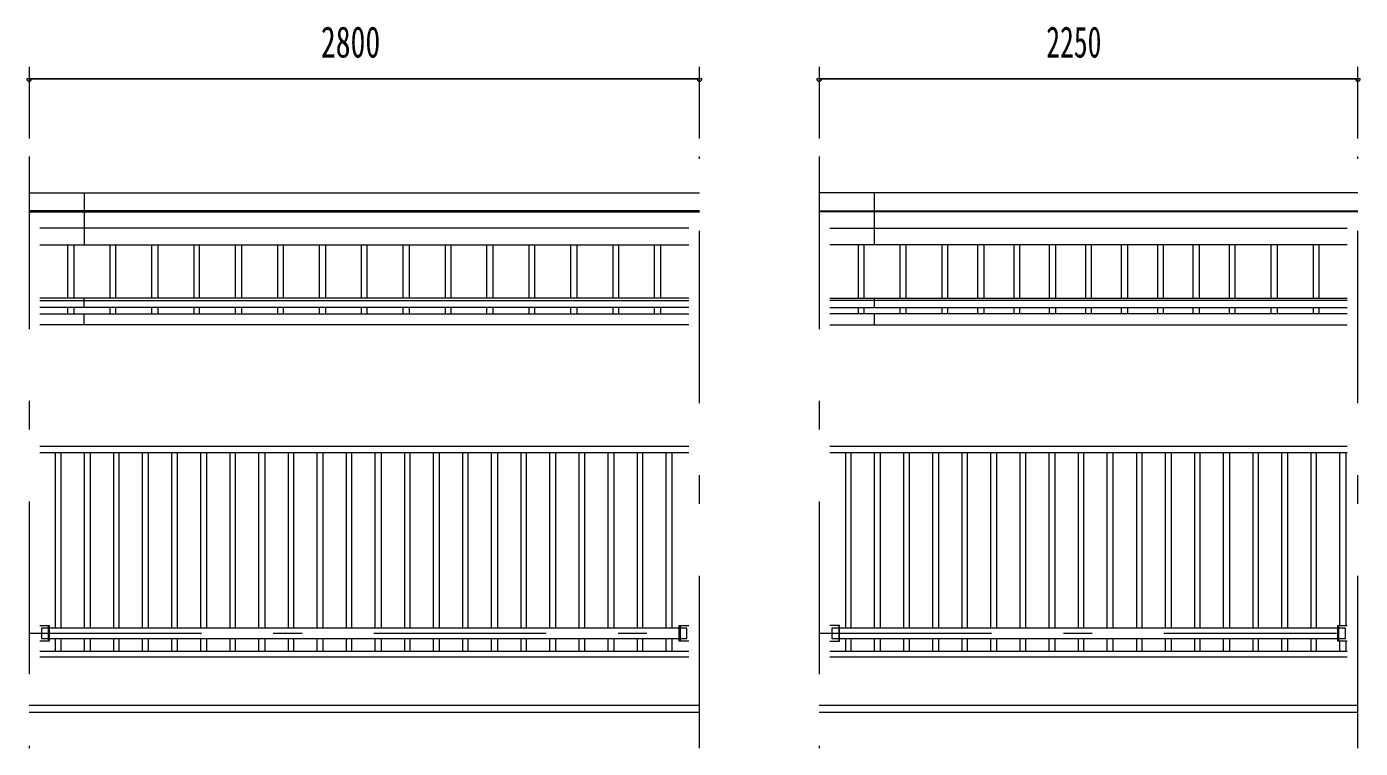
# Model space of a CAD drawing. Units: millimetres, scale not verified. Extents: x -26655 to 26659, y -10500 to 10500.
# Drawn here: x -15178 to -9608, y 1645 to 4657 of the extents above; entities that cross this region are included whole.
import ezdxf
from ezdxf.enums import TextEntityAlignment as Align

# ---------------------------------------------------------------- set-up
doc = ezdxf.new("R2010")
doc.units = ezdxf.units.MM
doc.header["$LTSCALE"] = 60
doc.linetypes.add('USER3', pattern=[24, 12, -5, 2, -5])
for name, color, linetype, lineweight in [('0-2_1-05BOLD', 7, 'Continuous', 18), ('0-3_1-25CENTER', 3, 'USER3', 18), ('0-4_1-45THIN', 4, 'Continuous', 18), ('0-5_1-55DIM', 3, 'Continuous', 18)]:
    doc.layers.add(name, color=color, linetype=linetype, lineweight=lineweight)
doc.styles.add('ＭＳ ゴシック', font='')
doc.styles.get('ＭＳ ゴシック').set_extended_font_data('MS Gothic')

msp = doc.modelspace()

# ---------------------------------------------------------------- linework, layer by layer
at = {"layer": '0-2_1-05BOLD'}
for p, q in [((-15167.91, 3963.67), (-12367.91, 3963.67)), ((-14937.91, 3963.67), (-14937.91, 3745.48)), ((-9617.91, 3963.67), (-11867.91, 3963.67)), ((-11637.91, 3963.67), (-11637.91, 3745.48)), ((-12367.91, 3888.53), (-15167.91, 3888.53)), ((-15167.91, 3884.46), (-12367.91, 3884.46)), ((-11867.91, 3888.53), (-9617.91, 3888.53)), ((-9617.91, 3884.46), (-11867.91, 3884.46)), ((-12412.46, 3814.97), (-15123.36, 3814.97)), ((-11823.36, 3814.97), (-9662.46, 3814.97)), ((-15123.36, 3745.48), (-12412.46, 3745.48)), ((-9662.46, 3745.48), (-11823.36, 3745.48)), ((-12412.46, 3523.86), (-15123.36, 3523.86)), ((-15123.36, 3513.43), (-12412.46, 3513.43)), ((-14937.91, 3483.82), (-14937.91, 3523.86)), ((-11823.36, 3523.86), (-9662.46, 3523.86)), ((-9662.46, 3513.43), (-11823.36, 3513.43)), ((-11637.91, 3523.86), (-11637.91, 3483.82)), ((-12412.46, 3483.82), (-15123.36, 3483.82)), ((-15123.36, 3457.49), (-12412.46, 3457.49)), ((-14937.91, 3412.49), (-14937.91, 3457.49)), ((-11823.36, 3483.82), (-9662.46, 3483.82)), ((-9662.46, 3457.49), (-11823.36, 3457.49)), ((-11637.91, 3457.49), (-11637.91, 3412.49)), ((-12412.46, 3412.49), (-15123.36, 3412.49)), ((-11823.36, 3412.49), (-9662.46, 3412.49)), ((-12412.45, 2904.67), (-15123.35, 2904.67)), ((-9662.46, 2904.67), (-11823.36, 2904.67)), ((-15123.35, 2879.67), (-12412.45, 2879.67)), ((-11823.36, 2879.67), (-9662.46, 2879.67)), ((-15086.56, 2091.67), (-15086.56, 2157.67)), ((-12452.45, 2146.02), (-15083.36, 2146.02)), ((-12449.26, 2157.67), (-12449.26, 2091.67)), ((-11786.56, 2146.02), (-11815.41, 2146.02)), ((-11786.56, 2157.67), (-11786.56, 2091.67)), ((-9702.45, 2146.02), (-11783.36, 2146.02)), ((-9699.26, 2157.67), (-9699.26, 2091.67)), ((-15115.41, 2103.32), (-15086.56, 2103.32)), ((-15083.36, 2103.32), (-12452.45, 2103.32)), ((-11783.36, 2103.32), (-9702.45, 2103.32)), ((-15123.35, 2049.67), (-12412.45, 2049.67)), ((-12412.45, 2024.67), (-15123.35, 2024.67)), ((-11823.36, 2049.67), (-9662.46, 2049.67)), ((-9662.46, 2024.67), (-11823.36, 2024.67)), ((-15167.91, 1824.67), (-12367.91, 1824.67)), ((-12367.91, 1794.67), (-15167.91, 1794.67)), ((-11867.91, 1824.67), (-9617.91, 1824.67)), ((-9617.91, 1794.67), (-11867.91, 1794.67))]:
    msp.add_line(p, q, dxfattribs=at)
for points in [[(-15123.35, 2157.67), (-15083.36, 2157.67), (-15083.36, 2091.67), (-15123.35, 2091.67)], [(-15086.56, 2146.02), (-15115.41, 2146.02), (-15115.41, 2103.32)], [(-12412.45, 2091.67), (-12452.45, 2091.67), (-12452.45, 2157.67), (-12412.45, 2157.67)], [(-12449.26, 2103.32), (-12420.41, 2103.32), (-12420.41, 2146.02), (-12449.26, 2146.02)], [(-11823.35, 2091.67), (-11783.36, 2091.67), (-11783.36, 2157.67), (-11823.35, 2157.67)], [(-11815.41, 2146.02), (-11815.41, 2103.32), (-11786.56, 2103.32)], [(-9662.45, 2091.67), (-9702.45, 2091.67), (-9702.45, 2157.67), (-9662.45, 2157.67)], [(-9699.26, 2103.32), (-9670.41, 2103.32), (-9670.41, 2146.02), (-9699.26, 2146.02)]]:
    msp.add_lwpolyline(points, dxfattribs=at)
at = {"layer": '0-3_1-25CENTER'}
for p, q in [((-15167.91, 4114.67), (-15167.91, 1644.67)), ((-12367.91, 1644.67), (-12367.91, 4114.67)), ((-11867.91, 4114.67), (-11867.91, 1644.67)), ((-9617.91, 1644.67), (-9617.91, 4114.67)), ((-15167.9, 2124.67), (-12367.91, 2124.67)), ((-11867.91, 2124.67), (-9617.91, 2124.67))]:
    msp.add_line(p, q, dxfattribs=at)
at = {"layer": '0-4_1-45THIN'}
for p, q in [((-15005.41, 3523.86), (-15005.41, 3745.48)), ((-14980.41, 3745.48), (-14980.41, 3523.86)), ((-14830.41, 3745.48), (-14830.41, 3523.86)), ((-14805.41, 3523.86), (-14805.41, 3745.48)), ((-14655.41, 3523.86), (-14655.41, 3745.48)), ((-14630.41, 3745.48), (-14630.41, 3523.86)), ((-14480.41, 3745.48), (-14480.41, 3523.86)), ((-14455.41, 3523.86), (-14455.41, 3745.48)), ((-14305.41, 3523.86), (-14305.41, 3745.48)), ((-14280.41, 3745.48), (-14280.41, 3523.86)), ((-14130.41, 3745.48), (-14130.41, 3523.86)), ((-14105.41, 3523.86), (-14105.41, 3745.48)), ((-13955.41, 3523.86), (-13955.41, 3745.48)), ((-13930.41, 3745.48), (-13930.41, 3523.86)), ((-13780.41, 3745.48), (-13780.41, 3523.86)), ((-13755.41, 3523.86), (-13755.41, 3745.48)), ((-13605.41, 3523.86), (-13605.41, 3745.48)), ((-13580.41, 3745.48), (-13580.41, 3523.86)), ((-13430.41, 3745.48), (-13430.41, 3523.86)), ((-13405.41, 3523.86), (-13405.41, 3745.48)), ((-13255.41, 3523.86), (-13255.41, 3745.48)), ((-13230.41, 3745.48), (-13230.41, 3523.86)), ((-13080.41, 3745.48), (-13080.41, 3523.86)), ((-13055.4, 3523.86), (-13055.4, 3745.48)), ((-12905.41, 3523.86), (-12905.41, 3745.48)), ((-12880.41, 3745.48), (-12880.41, 3523.86)), ((-12730.41, 3745.48), (-12730.41, 3523.86)), ((-12705.4, 3523.86), (-12705.4, 3745.48)), ((-12555.41, 3523.86), (-12555.41, 3745.48)), ((-12530.41, 3745.48), (-12530.41, 3523.86)), ((-11705.41, 3745.48), (-11705.41, 3523.86)), ((-11680.41, 3523.86), (-11680.41, 3745.48)), ((-11530.41, 3523.86), (-11530.41, 3745.48)), ((-11505.41, 3745.48), (-11505.41, 3523.86)), ((-11355.41, 3745.48), (-11355.41, 3523.86)), ((-11330.41, 3523.86), (-11330.41, 3745.48)), ((-11205.41, 3523.86), (-11205.41, 3745.48)), ((-11180.41, 3745.48), (-11180.41, 3523.86)), ((-11055.41, 3745.48), (-11055.41, 3523.86)), ((-11030.41, 3523.86), (-11030.41, 3745.48)), ((-10905.41, 3523.86), (-10905.41, 3745.48)), ((-10880.41, 3745.48), (-10880.41, 3523.86)), ((-10755.41, 3745.48), (-10755.41, 3523.86)), ((-10730.41, 3523.86), (-10730.41, 3745.48)), ((-10605.41, 3523.86), (-10605.41, 3745.48)), ((-10580.41, 3745.48), (-10580.41, 3523.86)), ((-10455.41, 3745.48), (-10455.41, 3523.86)), ((-10430.41, 3523.86), (-10430.41, 3745.48)), ((-10305.41, 3523.86), (-10305.41, 3745.48)), ((-10280.41, 3745.48), (-10280.41, 3523.86)), ((-10155.41, 3745.48), (-10155.41, 3523.86)), ((-10130.41, 3523.86), (-10130.41, 3745.48)), ((-9980.41, 3523.86), (-9980.41, 3745.48)), ((-9955.41, 3745.48), (-9955.41, 3523.86)), ((-9805.41, 3745.48), (-9805.41, 3523.86)), ((-9780.41, 3523.86), (-9780.41, 3745.48)), ((-15005.41, 3457.49), (-15005.41, 3483.82)), ((-14980.41, 3483.82), (-14980.41, 3457.49)), ((-14830.41, 3483.82), (-14830.41, 3457.49)), ((-14805.41, 3457.49), (-14805.41, 3483.82)), ((-14655.41, 3457.49), (-14655.41, 3483.82)), ((-14630.41, 3483.82), (-14630.41, 3457.49)), ((-14480.41, 3483.82), (-14480.41, 3457.49)), ((-14455.41, 3457.49), (-14455.41, 3483.82)), ((-14305.41, 3457.49), (-14305.41, 3483.82)), ((-14280.41, 3483.82), (-14280.41, 3457.49)), ((-14130.41, 3483.82), (-14130.41, 3457.49)), ((-14105.41, 3457.49), (-14105.41, 3483.82)), ((-13955.41, 3457.49), (-13955.41, 3483.82)), ((-13930.41, 3483.82), (-13930.41, 3457.49)), ((-13780.41, 3483.82), (-13780.41, 3457.49)), ((-13755.41, 3457.49), (-13755.41, 3483.82)), ((-13605.41, 3457.49), (-13605.41, 3483.82)), ((-13580.41, 3483.82), (-13580.41, 3457.49)), ((-13430.41, 3483.82), (-13430.41, 3457.49)), ((-13405.41, 3457.49), (-13405.41, 3483.82)), ((-13255.41, 3457.49), (-13255.41, 3483.82)), ((-13230.41, 3483.82), (-13230.41, 3457.49)), ((-13080.41, 3483.82), (-13080.41, 3457.49)), ((-13055.4, 3457.49), (-13055.4, 3483.82)), ((-12905.41, 3457.49), (-12905.41, 3483.82)), ((-12880.41, 3483.82), (-12880.41, 3457.49)), ((-12730.41, 3483.82), (-12730.41, 3457.49)), ((-12705.4, 3457.49), (-12705.4, 3483.82)), ((-12555.41, 3457.49), (-12555.41, 3483.82)), ((-12530.41, 3483.82), (-12530.41, 3457.49)), ((-11705.41, 3483.82), (-11705.41, 3457.49)), ((-11680.41, 3457.49), (-11680.41, 3483.82)), ((-11530.41, 3457.49), (-11530.41, 3483.82)), ((-11505.41, 3483.82), (-11505.41, 3457.49)), ((-11355.41, 3483.82), (-11355.41, 3457.49)), ((-11330.41, 3457.49), (-11330.41, 3483.82)), ((-11205.41, 3457.49), (-11205.41, 3483.82)), ((-11180.41, 3483.82), (-11180.41, 3457.49)), ((-11055.41, 3483.82), (-11055.41, 3457.49)), ((-11030.41, 3457.49), (-11030.41, 3483.82)), ((-10905.41, 3457.49), (-10905.41, 3483.82)), ((-10880.41, 3483.82), (-10880.41, 3457.49)), ((-10755.41, 3483.82), (-10755.41, 3457.49)), ((-10730.41, 3457.49), (-10730.41, 3483.82)), ((-10605.41, 3457.49), (-10605.41, 3483.82)), ((-10580.41, 3483.82), (-10580.41, 3457.49)), ((-10455.41, 3483.82), (-10455.41, 3457.49)), ((-10430.41, 3457.49), (-10430.41, 3483.82)), ((-10305.41, 3457.49), (-10305.41, 3483.82)), ((-10280.41, 3483.82), (-10280.41, 3457.49)), ((-10155.41, 3483.82), (-10155.41, 3457.49)), ((-10130.41, 3457.49), (-10130.41, 3483.82)), ((-9980.41, 3457.49), (-9980.41, 3483.82)), ((-9955.41, 3483.82), (-9955.41, 3457.49)), ((-9805.41, 3483.82), (-9805.41, 3457.49)), ((-9780.41, 3457.49), (-9780.41, 3483.82)), ((-15058.41, 2879.67), (-15058.41, 2146.02)), ((-15034.41, 2146.02), (-15034.41, 2879.67)), ((-14936.9, 2146.02), (-14936.9, 2879.67)), ((-14912.91, 2879.67), (-14912.91, 2146.02)), ((-14815.41, 2879.67), (-14815.41, 2146.02)), ((-14791.41, 2146.02), (-14791.41, 2879.67)), ((-14693.91, 2146.02), (-14693.91, 2879.67)), ((-14669.91, 2879.67), (-14669.91, 2146.02)), ((-14572.41, 2879.67), (-14572.41, 2146.02)), ((-14548.41, 2146.02), (-14548.41, 2879.67)), ((-14450.91, 2146.02), (-14450.91, 2879.67)), ((-14426.91, 2879.67), (-14426.91, 2146.02)), ((-14329.41, 2879.67), (-14329.41, 2146.02)), ((-14305.4, 2146.02), (-14305.4, 2879.67)), ((-14207.91, 2146.02), (-14207.91, 2879.67)), ((-14183.91, 2879.67), (-14183.91, 2146.02)), ((-14086.41, 2879.67), (-14086.41, 2146.02)), ((-14062.41, 2146.02), (-14062.41, 2879.67)), ((-13964.91, 2146.02), (-13964.91, 2879.67)), ((-13940.91, 2879.67), (-13940.91, 2146.02)), ((-13843.41, 2879.67), (-13843.41, 2146.02)), ((-13819.4, 2146.02), (-13819.4, 2879.67)), ((-13721.91, 2146.02), (-13721.91, 2879.67)), ((-13697.91, 2879.67), (-13697.91, 2146.02)), ((-13600.4, 2879.67), (-13600.4, 2146.02)), ((-13576.41, 2146.02), (-13576.41, 2879.67)), ((-13478.91, 2146.02), (-13478.91, 2879.67)), ((-13454.91, 2879.67), (-13454.91, 2146.02)), ((-13357.41, 2879.67), (-13357.41, 2146.02)), ((-13333.4, 2146.02), (-13333.4, 2879.67)), ((-13235.91, 2146.02), (-13235.91, 2879.67)), ((-13211.91, 2879.67), (-13211.91, 2146.02)), ((-13114.4, 2879.67), (-13114.4, 2146.02)), ((-13090.41, 2146.02), (-13090.41, 2879.67)), ((-12992.91, 2146.02), (-12992.91, 2879.67)), ((-12968.91, 2879.67), (-12968.91, 2146.02)), ((-12871.41, 2879.67), (-12871.41, 2146.02)), ((-12847.4, 2146.02), (-12847.4, 2879.67)), ((-12749.91, 2146.02), (-12749.91, 2879.67)), ((-12725.91, 2879.67), (-12725.91, 2146.02)), ((-12628.4, 2879.67), (-12628.4, 2146.02)), ((-12604.41, 2146.02), (-12604.41, 2879.67)), ((-12506.91, 2146.02), (-12506.91, 2879.67)), ((-12482.91, 2879.67), (-12482.91, 2146.02)), ((-11758.41, 2879.67), (-11758.41, 2146.02)), ((-11734.41, 2146.02), (-11734.41, 2879.67)), ((-11636.91, 2146.02), (-11636.91, 2879.67)), ((-11612.91, 2879.67), (-11612.91, 2146.02)), ((-11515.41, 2879.67), (-11515.41, 2146.02)), ((-11491.41, 2146.02), (-11491.41, 2879.67)), ((-11393.91, 2146.02), (-11393.91, 2879.67)), ((-11369.91, 2879.67), (-11369.91, 2146.02)), ((-11272.4, 2879.67), (-11272.4, 2146.02)), ((-11248.41, 2146.02), (-11248.41, 2879.67)), ((-11150.91, 2146.02), (-11150.91, 2879.67)), ((-11126.91, 2879.67), (-11126.91, 2146.02)), ((-11029.41, 2879.67), (-11029.41, 2146.02)), ((-11005.41, 2146.02), (-11005.41, 2879.67)), ((-10907.91, 2146.02), (-10907.91, 2879.67)), ((-10883.91, 2879.67), (-10883.91, 2146.02)), ((-10786.41, 2879.67), (-10786.41, 2146.02)), ((-10762.41, 2146.02), (-10762.41, 2879.67)), ((-10664.91, 2146.02), (-10664.91, 2879.67)), ((-10640.91, 2879.67), (-10640.91, 2146.02)), ((-10543.41, 2879.67), (-10543.41, 2146.02)), ((-10519.41, 2146.02), (-10519.41, 2879.67)), ((-10421.91, 2146.02), (-10421.91, 2879.67)), ((-10397.91, 2879.67), (-10397.91, 2146.02)), ((-10300.41, 2879.67), (-10300.41, 2146.02)), ((-10276.41, 2146.02), (-10276.41, 2879.67)), ((-10178.91, 2146.02), (-10178.91, 2879.67)), ((-10154.91, 2879.67), (-10154.91, 2146.02)), ((-10057.41, 2879.67), (-10057.41, 2146.02)), ((-10033.41, 2146.02), (-10033.41, 2879.67)), ((-9935.91, 2146.02), (-9935.91, 2879.67)), ((-9911.91, 2879.67), (-9911.91, 2146.02)), ((-9814.41, 2879.67), (-9814.41, 2146.02)), ((-9790.41, 2146.02), (-9790.41, 2879.67)), ((-9692.91, 2157.67), (-9692.91, 2879.67)), ((-9668.91, 2879.67), (-9668.91, 2157.67)), ((-15058.41, 2103.32), (-15058.41, 2049.67)), ((-15034.41, 2049.67), (-15034.41, 2103.32)), ((-14936.9, 2049.67), (-14936.9, 2103.32)), ((-14912.91, 2103.32), (-14912.91, 2049.67)), ((-14815.41, 2103.32), (-14815.41, 2049.67)), ((-14791.41, 2049.67), (-14791.41, 2103.32)), ((-14693.91, 2049.67), (-14693.91, 2103.32)), ((-14669.91, 2103.32), (-14669.91, 2049.67)), ((-14572.41, 2103.32), (-14572.41, 2049.67)), ((-14548.41, 2049.67), (-14548.41, 2103.32)), ((-14450.91, 2049.67), (-14450.91, 2103.32)), ((-14426.91, 2103.32), (-14426.91, 2049.67)), ((-14329.41, 2103.32), (-14329.41, 2049.67)), ((-14305.4, 2049.67), (-14305.4, 2103.32)), ((-14207.91, 2049.67), (-14207.91, 2103.32)), ((-14183.91, 2103.32), (-14183.91, 2049.67)), ((-14086.41, 2103.32), (-14086.41, 2049.67)), ((-14062.41, 2049.67), (-14062.41, 2103.32)), ((-13964.91, 2049.67), (-13964.91, 2103.32)), ((-13940.91, 2103.32), (-13940.91, 2049.67)), ((-13843.41, 2103.32), (-13843.41, 2049.67)), ((-13819.4, 2049.67), (-13819.4, 2103.32)), ((-13721.91, 2049.67), (-13721.91, 2103.32)), ((-13697.91, 2103.32), (-13697.91, 2049.67)), ((-13600.4, 2103.32), (-13600.4, 2049.67)), ((-13576.41, 2049.67), (-13576.41, 2103.32)), ((-13478.91, 2049.67), (-13478.91, 2103.32)), ((-13454.91, 2103.32), (-13454.91, 2049.67)), ((-13357.41, 2103.32), (-13357.41, 2049.67)), ((-13333.4, 2049.67), (-13333.4, 2103.32)), ((-13235.91, 2049.67), (-13235.91, 2103.32)), ((-13211.91, 2103.32), (-13211.91, 2049.67)), ((-13114.4, 2103.32), (-13114.4, 2049.67)), ((-13090.41, 2049.67), (-13090.41, 2103.32)), ((-12992.91, 2049.67), (-12992.91, 2103.32)), ((-12968.91, 2103.32), (-12968.91, 2049.67)), ((-12871.41, 2103.32), (-12871.41, 2049.67)), ((-12847.4, 2049.67), (-12847.4, 2103.32)), ((-12749.91, 2049.67), (-12749.91, 2103.32)), ((-12725.91, 2103.32), (-12725.91, 2049.67)), ((-12628.4, 2103.32), (-12628.4, 2049.67)), ((-12604.41, 2049.67), (-12604.41, 2103.32)), ((-12506.91, 2049.67), (-12506.91, 2103.32)), ((-12482.91, 2103.32), (-12482.91, 2049.67)), ((-11758.41, 2103.32), (-11758.41, 2049.67)), ((-11734.41, 2049.67), (-11734.41, 2103.32)), ((-11636.91, 2049.67), (-11636.91, 2103.32)), ((-11612.91, 2103.32), (-11612.91, 2049.67)), ((-11515.41, 2103.32), (-11515.41, 2049.67)), ((-11491.41, 2049.67), (-11491.41, 2103.32)), ((-11393.91, 2049.67), (-11393.91, 2103.32)), ((-11369.91, 2103.32), (-11369.91, 2049.67)), ((-11272.4, 2103.32), (-11272.4, 2049.67)), ((-11248.41, 2049.67), (-11248.41, 2103.32)), ((-11150.91, 2049.67), (-11150.91, 2103.32)), ((-11126.91, 2103.32), (-11126.91, 2049.67)), ((-11029.41, 2103.32), (-11029.41, 2049.67)), ((-11005.41, 2049.67), (-11005.41, 2103.32)), ((-10907.91, 2049.67), (-10907.91, 2103.32)), ((-10883.91, 2103.32), (-10883.91, 2049.67)), ((-10786.41, 2103.32), (-10786.41, 2049.67)), ((-10762.41, 2049.67), (-10762.41, 2103.32)), ((-10664.91, 2049.67), (-10664.91, 2103.32)), ((-10640.91, 2103.32), (-10640.91, 2049.67)), ((-10543.41, 2103.32), (-10543.41, 2049.67)), ((-10519.41, 2049.67), (-10519.41, 2103.32)), ((-10421.91, 2049.67), (-10421.91, 2103.32)), ((-10397.91, 2103.32), (-10397.91, 2049.67)), ((-10300.41, 2103.32), (-10300.41, 2049.67)), ((-10276.41, 2049.67), (-10276.41, 2103.32)), ((-10178.91, 2049.67), (-10178.91, 2103.32)), ((-10154.91, 2103.32), (-10154.91, 2049.67)), ((-10057.41, 2103.32), (-10057.41, 2049.67)), ((-10033.41, 2049.67), (-10033.41, 2103.32)), ((-9935.91, 2049.67), (-9935.91, 2103.32)), ((-9911.91, 2103.32), (-9911.91, 2049.67)), ((-9814.41, 2103.32), (-9814.41, 2049.67)), ((-9790.41, 2049.67), (-9790.41, 2103.32)), ((-9692.91, 2049.67), (-9692.91, 2091.67)), ((-9668.91, 2091.67), (-9668.91, 2049.67))]:
    msp.add_line(p, q, dxfattribs=at)
at = {"layer": '0-5_1-55DIM'}
for p, q in [((-15167.91, 4488.67), (-15167.91, 4189.67)), ((-12367.91, 4189.67), (-12367.91, 4488.67)), ((-11867.91, 4488.67), (-11867.91, 4189.67)), ((-9617.91, 4189.67), (-9617.91, 4488.67)), ((-15157.91, 4438.67), (-15177.91, 4438.67)), ((-15167.91, 4438.67), (-12367.91, 4438.67)), ((-12367.91, 4438.67), (-15167.91, 4438.67)), ((-12357.91, 4438.67), (-12377.91, 4438.67)), ((-11857.91, 4438.67), (-11877.91, 4438.67)), ((-11867.91, 4438.67), (-9617.91, 4438.67)), ((-9617.91, 4438.67), (-11867.91, 4438.67)), ((-9607.91, 4438.67), (-9627.91, 4438.67))]:
    msp.add_line(p, q, dxfattribs=at)
for centre in [(-15167.91, 4438.67), (-12367.91, 4438.67), (-11867.91, 4438.67), (-9617.91, 4438.67)]:
    msp.add_arc(centre, 10, 180, 0, dxfattribs=at)

# ---------------------------------------------------------------- texts
at = {"layer": '0-5_1-55DIM', "color": 7, "style": 'ＭＳ ゴシック'}
for s, width, p in [('2800', 0.7, (-13949.18, 4488.67)), ('2250', 0.65, (-10919.59, 4488.67))]:
    msp.add_text(s, height=130.2, dxfattribs=dict(at, width=width)).set_placement(p, align=Align.BOTTOM_LEFT)

doc.saveas('drawing.dxf')
